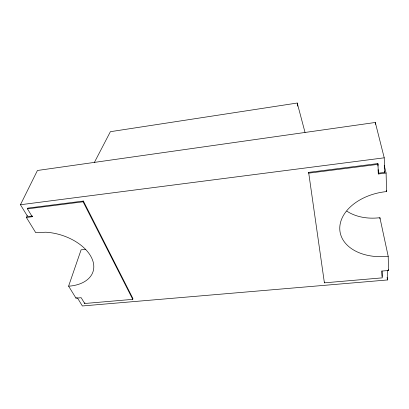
<?xml version="1.0" encoding="UTF-8"?>
<svg xmlns="http://www.w3.org/2000/svg" width="409" height="409" viewBox="0 0 409 409"><rect width="100%" height="100%" fill="white"/><g stroke="black" fill="none" stroke-linecap="round" stroke-linejoin="round"><path stroke-width="0.61" d="M68.6 286.131L75.997 298.166L81.181 297.706L84.683 303.498L132.767 299.357L132.94 298.606L83.38 201.049L27.827 208.12L27.475 208.856L32.234 216.729L26.381 217.455L35.736 232.675L45.788 232.215A41.319 25.348 17.2 0 1 91.795 258.217A41.319 25.348 17.2 0 1 70.675 286.024L68.6 286.131L81.105 249.802L83.053 249.679A38.594 25.404 18.4 0 0 85.634 249.25M84.683 303.498L84.914 302.757M75.997 298.166L76.238 297.42M132.767 299.357L83.099 201.79L83.38 201.049M32.234 216.729L32.577 215.993M26.381 217.455L27.27 215.569M31.963 216.064L27.7 216.596L20.45 204.745L37.434 170.487L375.304 122.475L384.225 157.813L384.629 172.414L378.248 173.206L378.115 169.592M94.402 162.393L110.389 131.688L297.231 103.032L305.037 132.46M20.45 204.745L384.225 157.813M308.637 172.388L377.89 163.574L378.427 173.978L386.096 173.033L386.566 191.565L385.319 191.709A47.613 32.178 -9.8 0 0 339.767 228.943A47.613 32.178 -9.8 0 0 387.072 256.397L388.192 256.295L388.55 270.477L382.011 271.055L382.262 277.859L324.398 282.844L308.637 172.388L308.698 173.15L378.074 164.346M27.475 208.856L83.099 201.79M388.192 256.295L379.905 217.7L378.867 217.813A44.09 31.682 -11.8 0 1 346.842 211.141M387.308 270.41L387.568 279.95L82.378 305.968L77.429 297.885M384.225 165.476L386.096 173.033M384.322 171.182L384.629 172.414M386.27 190.333L386.566 191.565M378.248 173.206L378.427 173.978M388.381 269.679L388.55 270.477M387.062 277.471L387.568 279.95M297.231 103.032L297.691 106.187M324.322 282.062L324.398 282.844M375.304 122.475L375.375 124.326M377.89 163.574L377.982 165.982M379.905 217.7L379.951 218.927M381.873 270.876L382.083 276.448"/></g></svg>
